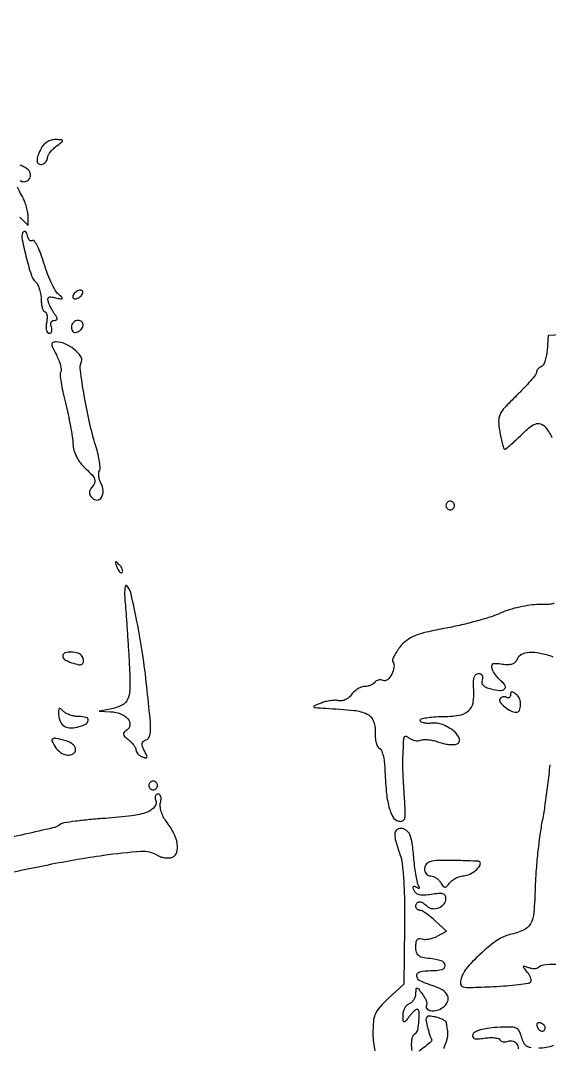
# Model space of a CAD drawing. Extents: x 0 to 4160, y 0 to 3120.
# Drawn here: x 1994.2 to 2117, y 2051.4 to 2289.6 of the extents above; entities that cross this region are included whole.
import ezdxf

# ---------------------------------------------------------------- set-up
doc = ezdxf.new("R2010")
doc.units = 0

msp = doc.modelspace()

# ---------------------------------------------------------------- linework, layer by layer
for points in [[(4159.499279, 606.274193, 0.000001), (4159.667734, 974.478125, 0.000057)], [(757.647081, 3119.740147, 0.000002), (520.492565, 3119.487217, 0.4139)], [(1964.75, 0.149832, 0.000016), (2717.930904, 0.232101, 0.000028), (3351.473438, 0.357111)], [(1994, 2252.5, 0.137964), (1995.032622, 2252.203762, 0.172022), (1995.969051, 2252.530311, 0.175155), (1996.479657, 2253.367326, 0.142804), (1996.392398, 2254.419811, 0.128776), (1995.989042, 2254.981772, 0.045026), (1995.162497, 2255.549811, 0.041106), (1994.097971, 2256.037972, 0.037617)], [(1994, 2244), (1996, 2242), (1995.964565, 2244.25, 0.047186), (1995.849538, 2245.290998, 0.023687), (1995.519732, 2246.573438, 0.023286), (1995.04989, 2247.878189, 0.031787), (1994.5, 2249, -0.017039), (1993.469466, 2250.954404, -0.077471)], [(2122.956119, 2216.799996), (2116.736631, 2216.5), (2116.467519, 2213.033068, -0.028653), (2116.283912, 2211.678833, -0.037719), (2115.954567, 2210.476916, -0.041551), (2115.541269, 2209.565922, -0.187162), (2115.099203, 2209.199734, 0.06857), (2114.678999, 2208.992237, 0.06538), (2114.322891, 2208.675992, 0.070144), (2114.082049, 2208.30352, 0.108909), (2114, 2207.931302, -0.169503), (2113.811327, 2207.390743, -0.009183), (2112.643901, 2205.976236, -0.013467), (2111.152183, 2204.326999, -0.009355), (2109.383492, 2202.542442, 0.011329), (2106.633529, 2199.745818, 0.078247), (2105.553143, 2198.160346, 0.11778), (2105.225551, 2196.604298, 0.039443), (2105.472677, 2194.277807, 0.00663), (2105.768054, 2192.805028, 0.009466), (2106.072166, 2191.506918, 0.00592), (2106.359069, 2190.432285, 0.126731), (2106.522518, 2190.15, 0.376067), (2106.779767, 2190.130821, 0.009678), (2107.765547, 2190.902786, 0.015859), (2108.94086, 2191.924132, 0.009566), (2110.270833, 2193.204167, -0.030174), (2112.876032, 2195.512568, -0.180941), (2114.573737, 2196.050276, -0.21862), (2116.013316, 2195.297621, -0.045365), (2117.588633, 2192.828602, 0.031037)], [(2118.158745, 2154.298976, -0.07467), (2116.960726, 2154.058234, -0.012312), (2114.59609, 2154, 0.033826), (2112.52017, 2153.859397, 0.020369), (2110.089471, 2153.427155, 0.020355), (2107.697385, 2152.7974, 0.03327), (2105.739102, 2152.04989, -0.029997), (2103.537515, 2151.192968, -0.010257), (2100.254058, 2150.21065, -0.010154), (2096.57713, 2149.272264, -0.011552), (2093.019392, 2148.5271, 0.009952), (2088.450917, 2147.585491, 0.040114), (2085.735281, 2146.735468, 0.063997), (2083.884657, 2145.697013, 0.064712), (2082.364578, 2144.227705, 0.022554), (2081.566018, 2143.127931, 0.032037), (2080.96692, 2142.078876, 0.033173), (2080.606616, 2141.198625, 0.222509), (2080.659733, 2140.741546, -0.175205), (2080.92989, 2139.453126, -0.082846), (2080.412066, 2137.811285, -0.093432), (2079.453223, 2136.568549, -0.280456), (2078.441683, 2136.384005, 0.071096), (2077.87085, 2136.514326, 0.074241), (2077.295111, 2136.476441, 0.081631), (2076.802865, 2136.281645, 0.119946), (2076.473008, 2135.956326, -0.105247), (2076.122284, 2135.589746, -0.05141), (2075.550269, 2135.280921, -0.047782), (2074.863598, 2135.070894, -0.050376), (2074.161742, 2135, 0.089026), (2073.404674, 2134.864125, 0.048179), (2072.55035, 2134.449908, 0.045939), (2071.735493, 2133.843782, 0.053779), (2071.091786, 2133.127347, -0.063089), (2070.453769, 2132.443216, -0.060928), (2069.658174, 2131.930404, -0.065945), (2068.832363, 2131.657527, -0.11126), (2068.106771, 2131.68233, 0.06894), (2067.304911, 2131.777486, 0.029123), (2066.221665, 2131.693066, 0.028131), (2065.05749, 2131.466453, 0.032779), (2063.985744, 2131.118369, 0.005891), (2062.38447, 2130.457627, 0.50689), (2062.333242, 2130.238218, 0.20194), (2062.658586, 2130.075663, 0.00258), (2065, 2129.935763, -0.010975), (2071.689683, 2129.423215, -0.085419), (2074.695336, 2128.595126, -0.192563), (2076.106106, 2127.083991, -0.101285), (2076.544321, 2124.511288, 0.03057), (2076.582263, 2123.154326, 0.040808), (2076.791484, 2121.940199, 0.046212), (2077.123548, 2121.014953, 0.194253), (2077.547039, 2120.620323, -0.205122), (2077.989528, 2120.190363, -0.034092), (2078.379365, 2119.040882, -0.032612), (2078.673373, 2117.541345, -0.023683), (2078.811105, 2115.845732, 0.014292), (2079.138445, 2110.596091, 0.040924), (2079.765985, 2106.99769, 0.064075), (2080.687321, 2104.707167, 0.20391), (2081.965139, 2103.719367, 0.156544), (2082.911331, 2103.771261, 0.252056), (2083.425953, 2104.368037, 0.066273), (2083.557582, 2105.904959, 0.005631), (2083.326566, 2109.871393, -0.002899), (2083.157822, 2112.519364, -0.003561), (2083.032233, 2114.993472, -0.002963), (2082.953855, 2117.073185, -0.02565), (2082.971973, 2118, 0.004567), (2083.01734, 2118.734349, 0.001876), (2083.06603, 2119.731045, 0.001856), (2083.110308, 2120.801282, 0.00238), (2083.142713, 2121.786537, -0.024532), (2083.227752, 2122.886291, -0.176453), (2083.467375, 2123.351624, -0.305312), (2083.858576, 2123.412072, -0.063431), (2084.476764, 2123.019284, 0.07288), (2085.070355, 2122.657615, 0.055484), (2085.800718, 2122.438977, 0.056161), (2086.550433, 2122.388063, 0.080677), (2087.200803, 2122.523561, -0.086993), (2087.943472, 2122.668593, -0.032331), (2089.010383, 2122.620197, -0.030852), (2090.19224, 2122.415312, -0.032508), (2091.318867, 2122.068866, 0.035427), (2092.455987, 2121.726442, 0.032022), (2093.669173, 2121.533584, 0.033497), (2094.779926, 2121.503966, 0.081706), (2095.579303, 2121.668805, 0.413309), (2096.107784, 2122.850521, 0.132035), (2094.857478, 2124.580317, 0.076013), (2092.229168, 2126.122558, 0.12267), (2089.671628, 2126.469383, -0.032116), (2088.647922, 2126.423157, -0.052166), (2087.784791, 2126.530144, -0.071058), (2087.192368, 2126.759541, -0.271243), (2087, 2127.088056, -0.33331), (2087.267524, 2127.444786, -0.026496), (2088.489732, 2127.732116, -0.027573), (2090.127363, 2127.934212, -0.016915), (2092.071429, 2128, 0.037651), (2095.985612, 2128.295165, 0.139886), (2098.213019, 2129.31266, 0.172717), (2099.30252, 2131.205535, 0.064939), (2099.459216, 2134.304778, -0.020969), (2099.395088, 2136.025611, -0.070807), (2099.558464, 2137.136185, -0.134509), (2099.946558, 2137.762343, -0.189348), (2100.551624, 2138, -0.10697), (2101.056227, 2137.890795, -0.158583), (2101.387449, 2137.58787, -0.141816), (2101.499048, 2137.119048, -0.079755), (2101.377694, 2136.541872, 0.136607), (2101.313297, 2135.865144, 0.150803), (2101.613975, 2135.281927, 0.099473), (2102.322168, 2134.800391, 0.038255), (2103.455649, 2134.421775, 0.039633), (2105.507888, 2134.076506, 0.189487), (2106.625762, 2134.40654, 0.380831), (2106.766815, 2135.175408, 0.086679), (2105.816736, 2136.260332, -0.037335), (2105.18885, 2136.84912, -0.026438), (2104.573579, 2137.594565, -0.026822), (2104.059048, 2138.373895, -0.049848), (2103.743421, 2139.061589, -0.092657), (2103.634136, 2139.805392, -0.276932), (2103.904456, 2140.218686, -0.130514), (2104.62019, 2140.357589, -0.019466), (2106.092165, 2140.199781, 0.035692), (2107.438721, 2140.099446, 0.082704), (2108.435754, 2140.262405, 0.111916), (2109.137622, 2140.692674, 0.108304), (2109.595469, 2141.388191, -0.187573), (2110.569071, 2142.460381, -0.100469), (2112.321817, 2142.931245, -0.06726), (2114.787492, 2142.75307, -0.032255), (2117.850777, 2141.902175, -0.022686)], [(2117.124796, 2116.815534, -0.005589), (2116.595227, 2112.0875, -0.005636), (2115.983524, 2107.549559, -0.011446), (2115.380969, 2104, 0.013829), (2114.80912, 2100.531237, 0.007651), (2114.29332, 2096.26895, 0.007624), (2113.902379, 2091.931061, 0.012167), (2113.715227, 2088.213447, -0.014165), (2113.405068, 2082.506515, -0.103775), (2112.62869, 2079.89942, -0.16523), (2111.019308, 2078.408957, -0.05127), (2107.842235, 2077.366315, 0.099813), (2105.013595, 2076.124707, 0.029865), (2101.311196, 2073.177579, 0.029616), (2097.997419, 2069.824945, 0.106308), (2096.540298, 2067.210976, 0.100105), (2096.412392, 2065.898801, 0.313992), (2096.960008, 2065.262799, 0.071575), (2098.554057, 2065.089101, 0.003409), (2103.936851, 2065.310933, 0.006844), (2107.084608, 2065.505379, 0.010113), (2109.838782, 2065.769503, 0.005736), (2112.131372, 2066.062944, 0.163079), (2112.659125, 2066.325791, 0.211292), (2112.79936, 2066.688492, 0.067458), (2112.692103, 2067.27054, 0.053735), (2112.379759, 2067.961949, 0.037854), (2111.892501, 2068.663065, -0.006629), (2111.086538, 2069.680872, -0.226192), (2111.023608, 2069.973815, -0.435424), (2111.211097, 2070.080212, -0.013236), (2112.152234, 2069.756132, 0.043965), (2112.832485, 2069.567699, 0.049111), (2113.510182, 2069.510494, 0.055296), (2114.087602, 2069.582703, 0.138503), (2114.454877, 2069.78821, -0.171481), (2115.639783, 2070.354371, -0.020783), (2118.565604, 2070.543405, -0.017294)], [(1981.314007, 2089.549409, -0.004255), (2000.690193, 2093.610608, -0.014256), (2013.478789, 2095.800419, -0.016424), (2022.252567, 2096.753751, -0.159747), (2025.833237, 2095.872072, 0.058193), (2026.689401, 2095.466921, 0.045957), (2027.6871, 2095.229222, 0.047359), (2028.66896, 2095.182656, 0.079957), (2029.473604, 2095.351497, 0.234713), (2030.500485, 2096.468673, 0.113799), (2030.611072, 2098.455347, 0.076594), (2029.752445, 2101.012848, 0.047466), (2028.034739, 2103.682966, -0.04789), (2027.358771, 2104.735692, -0.044741), (2026.877257, 2105.921635, -0.047667), (2026.642758, 2107.072545, -0.090626), (2026.71336, 2108.011888, 0.049959), (2026.833051, 2108.773188, 0.083483), (2026.76175, 2109.415992, 0.121552), (2026.519003, 2109.840977, 0.205292), (2026.148016, 2110, 0.141469), (2025.776613, 2109.89277, 0.152592), (2025.532585, 2109.606438, 0.120674), (2025.461317, 2109.172456, 0.072373), (2025.576894, 2108.660214, -0.264732), (2025.331495, 2107.049407, -0.138237), (2023.635311, 2105.819716, -0.057563), (2020.036479, 2104.948326, -0.013739), (2013.896967, 2104.362801, 0.006669), (2010.224237, 2104.064872, 0.009451), (2006.966609, 2103.694587, 0.006045), (2004.261264, 2103.301822, 0.12161), (2003.5, 2102.981492, -0.104498), (2001.663435, 2102.13456, -0.001254), (1988.743971, 2099.227357, -0.004285)], [(2085.165446, 2050.477895, -0.063378), (2085.019208, 2051.963426, -0.05716), (2085.251396, 2053.57998, -0.192416), (2085.875, 2054.422746, 0.210775), (2086.461761, 2055.277195, 0.030455), (2086.732495, 2057.424956, 0.02961), (2086.743589, 2059.518342, 0.398512), (2086.235243, 2060, 0.17006), (2085.961531, 2059.904133, 0.021422), (2085.481466, 2059.485938, 0.02319), (2084.9384, 2058.920204, 0.017322), (2084.392046, 2058.25, -0.008569), (2083.54935, 2057.178523, -0.300724), (2083.259414, 2057.08789, -0.319701), (2083.075931, 2057.319169, -0.009241), (2083.031803, 2058.643011, -0.06512), (2083.131596, 2059.505306, -0.062557), (2083.449967, 2060.325597, -0.067498), (2083.928681, 2060.982213, -0.110353), (2084.5, 2061.361626, 0.091947), (2085.075904, 2061.714547, 0.065425), (2085.568717, 2062.291429, 0.063684), (2085.907608, 2062.994589, 0.076161), (2086.031803, 2063.718615, -0.015155), (2086.082904, 2064.778886, -0.414316), (2086.275961, 2064.94374, -0.207636), (2086.585712, 2064.77921, -0.006286), (2087.49977, 2063.602678, -0.032191), (2088.01561, 2062.821436, -0.04163), (2088.378283, 2062.043001, -0.047109), (2088.555566, 2061.3729, -0.181469), (2088.473711, 2060.957463, 0.33051), (2088.539224, 2060.18712, 0.183202), (2089.417386, 2059.724168, 0.095557), (2090.930336, 2059.82685, 0.093539), (2092.309263, 2060.484188, 0.131861), (2093.387292, 2061.82491, 0.222879), (2093.353951, 2063.238403, 0.14835), (2092.114635, 2064.550907, 0.056925), (2089.784728, 2065.55192, -0.039783), (2087.027514, 2066.626378, -0.265298), (2086.225497, 2067.796077, -0.376986), (2086.916031, 2068.726189, -0.052835), (2089.5, 2069, 0.053994), (2092.116929, 2069.283424, 0.385204), (2092.79569, 2070.234881, 0.300169), (2091.921818, 2071.274616, 0.047585), (2089.172988, 2071.813358, -0.030108), (2087.516577, 2072.078353, -0.123013), (2086.612367, 2072.530441, -0.15743), (2086.148778, 2073.286454, -0.059514), (2086, 2074.531974, -0.035932), (2086.076966, 2075.601582, -0.127968), (2086.341076, 2076.229374, -0.208913), (2086.789907, 2076.478152, -0.115669), (2087.421859, 2076.391612, 0.092705), (2088.119695, 2076.263527, 0.041049), (2089.056623, 2076.343743, 0.038773), (2090.063938, 2076.595559, 0.042256), (2090.990361, 2076.994841), (2093.137002, 2078.143689), (2090.516979, 2080.571845, 0.016634), (2089.444325, 2081.501578, 0.020853), (2088.387973, 2082.286729, 0.019547), (2087.466473, 2082.862397, 0.130559), (2086.948478, 2083, -0.104576), (2086.586574, 2083.07653, -0.099084), (2086.278615, 2083.29375, -0.096548), (2086.072218, 2083.61828, -0.093764), (2086, 2084, -0.170215), (2086.240374, 2084.68563, -0.231205), (2086.824188, 2084.961887, -0.135205), (2087.687717, 2084.712424, -0.058915), (2088.632783, 2083.967217, 0.173729), (2089.833712, 2083.399825, 0.121222), (2091.330161, 2083.616686, 0.121973), (2092.548482, 2084.501123, 0.17684), (2093, 2085.737831, 0.140477), (2092.800871, 2086.432604, 0.186292), (2092.279699, 2086.824037, 0.090347), (2091.296416, 2086.918342, 0.019074), (2089.578006, 2086.706372, -0.024639), (2087.93806, 2086.522578, -0.07245), (2086.809054, 2086.615715, -0.114173), (2086.057209, 2086.98291, -0.131426), (2085.58946, 2087.627467, -0.034839), (2085.40569, 2088.22844, -0.220944), (2085.469927, 2088.533115, -0.322606), (2085.712461, 2088.609196, -0.05842), (2086.165963, 2088.397429, 0.030734), (2086.599658, 2088.164915, 0.277591), (2086.804787, 2088.187751, 0.342398), (2086.851867, 2088.365726, 0.038121), (2086.645823, 2088.764053, -0.083717), (2086.364024, 2089.456427, -0.01116), (2086.053869, 2091.009058, -0.012658), (2085.771591, 2092.882707, -0.010329), (2085.561952, 2094.89976, 0.013417), (2085.152011, 2098.620434, 0.069503), (2084.590956, 2100.606261, 0.14678), (2083.726692, 2101.620734, 0.144417), (2082.440983, 2102, 0.190403), (2081.514433, 2101.633892, 0.202051), (2081.11777, 2100.744366, 0.075953), (2081.341835, 2099.042264, 0.013787), (2082.316605, 2096, -0.055682), (2082.833874, 2093.754389, -0.013094), (2083.17683, 2089.909433, -0.01189), (2083.367723, 2085.016677, -0.007003), (2083.374819, 2079.164531), (2083.204214, 2065.829062), (2079.602107, 2062.529661, 0.023707), (2077.603715, 2060.516937, 0.08072), (2076.604711, 2058.96971, 0.080948), (2076.148481, 2057.188134, 0.023927), (2076.031803, 2054.36513, 0.026616), (2076.151925, 2052.357353, 0.025991), (2076.484828, 2050.35746, 0.026965)], [(2092.580848, 2050.939648, -0.095166), (2092.814561, 2051.812657, 0.033134), (2093.113593, 2052.550405, 0.027172), (2093.336008, 2053.37153, 0.027991), (2093.45724, 2054.151389, 0.062593), (2093.441212, 2054.75, -0.000665), (2093.358859, 2055.293196, -0.000497), (2093.26945, 2055.892318, -0.000502), (2093.18633, 2056.457018, -0.001144), (2093.125, 2056.883423, 0.192613), (2092.911306, 2057.255673, 0.047297), (2092.307204, 2057.646796, 0.041563), (2091.476515, 2057.995047, 0.031263), (2090.516546, 2058.241588, 0.02507), (2089.088048, 2058.441081, 0.240102), (2088.534948, 2058.21846, 0.220191), (2088.36181, 2057.623954, 0.021205), (2088.657223, 2056.108165, 0.008292), (2088.921358, 2055.080011, 0.010786), (2089.199, 2054.148319, 0.008609), (2089.459799, 2053.382944, 0.090986), (2089.625133, 2053.098877, -0.39978), (2089.597867, 2052.575659, -0.022148), (2088.243825, 2051.402824, -0.027067), (2086.740999, 2050.340343, -0.130458)], [(2112.78623, 2051.109029, -0.112212), (2111.734172, 2051.488876, -0.135708), (2111.060418, 2052.24015, -0.053897), (2110.576517, 2053.551154, 0.060001), (2110.027169, 2054.985498, 0.180405), (2109.257355, 2055.671936, 0.096759), (2107.908777, 2055.914995, 0.010983), (2104.796712, 2055.801154, 0.01956), (2102.636191, 2055.589519, 0.036846), (2100.923341, 2055.223691, 0.045922), (2099.713217, 2054.746156, 0.19871), (2099.219525, 2054.172766, 0.163001), (2099.222176, 2053.599007, 0.239042), (2099.576364, 2053.252985, 0.096229), (2100.404113, 2053.159392, 0.019263), (2101.886273, 2053.334796, -0.027961), (2103.114225, 2053.458508, -0.037077), (2104.236425, 2053.425259, -0.040642), (2105.12032, 2053.259865, -0.189988), (2105.527377, 2052.955704, 0.129831), (2105.835426, 2052.663501, 0.080692), (2106.307907, 2052.496499, 0.071433), (2106.868246, 2052.476266, 0.06506), (2107.430874, 2052.611848, -0.168689), (2108.573934, 2052.64864, -0.173876), (2109.476747, 2051.967482, -0.174714), (2109.738396, 2050.870718, -0.170023)], [(2117.956848, 2051.612126, -0.089302), (2114.556886, 2051, -0.030759)]]:
    msp.add_lwpolyline(points, format="xyb")
for points in [[(1999.035184, 2260.065741, 0.034931), (1998.243093, 2258.299455, 0.102347), (1998.047713, 2256.986688, 0.250667), (1998.444989, 2256.334993, 0.216773), (1999.25, 2256.25, 0.07483), (1999.727795, 2256.493384, 0.067238), (2000.132812, 2256.874334, 0.070385), (2000.406457, 2257.329604, 0.100501), (2000.5, 2257.790286, -0.12435), (2000.63512, 2258.325191, -0.038622), (2001.0875, 2259.02777, -0.035926), (2001.734612, 2259.763961, -0.03271), (2002.5, 2260.42515, 0.004888), (2003.84172, 2261.459744, 0.266686), (2003.95693, 2261.745771, 0.362106), (2003.758515, 2261.926082, 0.007109), (2002.285184, 2261.968197, 0.078032), (2001.361185, 2261.836675, 0.05818), (2000.416885, 2261.422469, 0.058305), (1999.595592, 2260.803195, 0.079379)], [(1994.897508, 2240.570553, 0.246919), (1994.505546, 2239.285165, 0.012799), (1995.454038, 2234.915965, 0.017219), (1996.646837, 2230.668892, 0.119861), (1997.760364, 2228.839636, -0.085158), (1998.236425, 2228.166402, -0.036977), (1998.635857, 2227.141643, -0.035213), (1998.908548, 2225.962947, -0.039259), (1999, 2224.8, 0.029137), (1999.062569, 2223.727225, 0.04551), (1999.253015, 2222.8225, 0.057246), (1999.529739, 2222.190655, 0.266993), (1999.861328, 2222, -0.285831), (2000.156008, 2221.816555, -0.076393), (2000.329256, 2221.265625, -0.053628), (2000.365641, 2220.458177, -0.031701), (2000.244751, 2219.5, 0.037985), (2000.133387, 2218.518242, 0.068938), (2000.214415, 2217.715838, 0.104273), (2000.465538, 2217.190747, 0.233328), (2000.852038, 2217, 0.161837), (2001.217533, 2217.121483, 0.151524), (2001.449371, 2217.440625, 0.110442), (2001.501754, 2217.926024, 0.063564), (2001.361626, 2218.5, -0.072318), (2001.231413, 2219.076815, -0.122785), (2001.31306, 2219.562028, -0.154295), (2001.591157, 2219.880882, -0.137709), (2002.015456, 2220, 0.07969), (2002.498804, 2220.077528, 0.26761), (2002.704508, 2220.307504, 0.179515), (2002.647838, 2220.686403, 0.038727), (2002.277679, 2221.25, -0.026761), (2001.865165, 2221.846508, -0.014854), (2001.42409, 2222.613627, -0.01478), (2001.022472, 2223.419068, -0.02306), (2000.730053, 2224.136815, -0.055673), (2000.545651, 2224.926022, -0.275339), (2000.723795, 2225.325945, -0.186316), (2001.240184, 2225.455585, -0.027167), (2002.324818, 2225.261841, 0.00637), (2003.629913, 2224.972267, 0.298923), (2003.871009, 2225.067262, 0.374463), (2003.847473, 2225.297039, 0.007901), (2002.933946, 2226.125026, -0.086281), (2002.220156, 2227.011069, -0.018134), (2001.316124, 2228.791909, -0.018502), (2000.407599, 2230.962043, -0.016595), (1999.625608, 2233.272962, 0.015368), (1998.895327, 2235.448634, 0.026869), (1998.140738, 2237.1929, 0.027038), (1997.448672, 2238.412663, 0.409367), (1997.017344, 2238.510719, -0.177404), (1996.662111, 2238.437814, -0.146385), (1996.310076, 2238.603305, -0.102174), (1996.013952, 2239.003524, -0.058265), (1995.825682, 2239.577469, 0.04244), (1995.657944, 2240.149158, 0.095639), (1995.418687, 2240.529993, 0.180848), (1995.153133, 2240.662006, 0.227344)], [(2006.5, 2226, 0.076764), (2006.338175, 2225.617617, 0.154201), (2006.357263, 2225.29375, 0.186277), (2006.550471, 2225.079239, 0.117858), (2006.881966, 2225, 0.085235), (2007.310186, 2225.073533, 0.053414), (2007.769763, 2225.29375, 0.051777), (2008.189439, 2225.617474, 0.064269), (2008.5, 2226, 0.076764), (2008.661825, 2226.382383, 0.154201), (2008.642737, 2226.70625, 0.186277), (2008.449529, 2226.920761, 0.117858), (2008.118034, 2227, 0.085235), (2007.689814, 2226.926467, 0.053414), (2007.230237, 2226.70625, 0.051777), (2006.810561, 2226.382526, 0.064269)], [(2006, 2218.416667, 0.077096), (2006.089234, 2217.841384, 0.119977), (2006.348828, 2217.414714, 0.144529), (2006.735738, 2217.204183, 0.134046), (2007.1875, 2217.229167, 0.113253), (2008.250696, 2217.877068, 0.165501), (2008.742973, 2218.846361, 0.244413), (2008.459866, 2219.653027, 0.190724), (2007.583333, 2220, 0.099038), (2006.979073, 2219.879125, 0.097945), (2006.465104, 2219.534896, 0.097945), (2006.120875, 2219.020927, 0.099038)], [(2002.515187, 2211.970632, -0.024364), (2003.074786, 2210.745709, -0.031401), (2003.460405, 2209.570387, -0.032612), (2003.649012, 2208.584635, -0.170993), (2003.533121, 2208.053591, 0.165719), (2003.388668, 2207.422799, 0.011197), (2003.623309, 2205.566365, 0.015105), (2004.027547, 2203.323611, 0.010699), (2004.610534, 2200.832959, -0.008825), (2005.242677, 2198.177189, -0.008195), (2005.797608, 2195.43454, -0.008206), (2006.211064, 2192.979392, -0.027171), (2006.36828, 2191.348454, 0.056884), (2006.607814, 2189.819632, 0.051433), (2007.189449, 2188.328173, 0.048171), (2008.106348, 2186.900445, 0.038981), (2009.341611, 2185.561301, -0.018102), (2010.810004, 2184.096991, -0.096162), (2011.408636, 2183.139727, -0.172779), (2011.429179, 2182.316265, -0.094148), (2010.933992, 2181.420465, 0.041852), (2010.372772, 2180.615887, 0.127418), (2010.19518, 2179.97902, 0.143404), (2010.35805, 2179.382156, 0.058602), (2010.884022, 2178.715978, 0.217598), (2012.035809, 2178.286537, 0.250056), (2013.019217, 2178.90541, 0.147336), (2013.381596, 2180.478073, 0.106728), (2012.88398, 2182.216785, -0.045049), (2012.556265, 2182.988976, -0.046425), (2012.376224, 2183.799652, -0.050899), (2012.358688, 2184.528725, -0.119543), (2012.526659, 2185.043136, 0.155684), (2012.68892, 2185.69299, 0.020006), (2012.537643, 2187.139371, 0.021817), (2012.205098, 2188.888825, 0.016593), (2011.69461, 2190.772469, -0.018825), (2010.233458, 2196.260859, -0.013261), (2008.989408, 2202.525721, -0.00862), (2008.092932, 2208.367689, -0.12602), (2008.331647, 2210.421875, 0.258143), (2008.15064, 2211.717113, 0.065178), (2006.608808, 2213.293632, 0.0608), (2004.499112, 2214.57234, 0.10626), (2002.509503, 2215, 0.076676), (2001.716522, 2214.877676, 0.327667), (2001.45049, 2214.513883, 0.110819), (2001.615403, 2213.785358, 0.008475)], [(2093, 2177, 0.099038), (2093.076342, 2176.618362, 0.097945), (2093.29375, 2176.29375, 0.097945), (2093.618362, 2176.076342, 0.099038), (2094, 2176, 0.099038), (2094.381638, 2176.076342, 0.097945), (2094.70625, 2176.29375, 0.097945), (2094.923658, 2176.618362, 0.099038), (2095, 2177, 0.099038), (2094.923658, 2177.381638, 0.097945), (2094.70625, 2177.70625, 0.097945), (2094.381638, 2177.923658, 0.099038), (2094, 2178, 0.099038), (2093.618362, 2177.923658, 0.097945), (2093.29375, 2177.70625, 0.097945), (2093.076342, 2177.381638, 0.099038)], [(2016.564293, 2162.706872, 0.036269), (2016.866277, 2162.059266, 0.070189), (2017.210949, 2161.604915, 0.120343), (2017.538684, 2161.40751, 0.278911), (2017.806872, 2161.473539, 0.20742), (2017.927901, 2161.779789, 0.082976), (2017.837219, 2162.231185, 0.063152), (2017.558688, 2162.753423, 0.043285), (2017.124088, 2163.266667, 0.011214), (2016.463552, 2163.893514, 0.400052), (2016.270328, 2163.888819, 0.286372), (2016.21821, 2163.663782, 0.008399)], [(2018.497711, 2154.423425, -0.004153), (2018.700949, 2151.942727, -0.001482), (2018.95113, 2148.398711, -0.00147), (2019.202655, 2144.50877, -0.001737), (2019.416988, 2140.827506, -0.011819), (2019.604107, 2134.802593, -0.096868), (2019.098792, 2132.113143, -0.185791), (2017.733185, 2130.636198, -0.068941), (2015, 2129.732), (2012.5, 2129.272364), (2015.127555, 2129.136182, -0.08172), (2017.400473, 2128.640166, -0.115524), (2019.094601, 2127.461226, -0.194601), (2019.596764, 2126.078693, -0.243061), (2018.935698, 2124.904781, 0.046808), (2018.236436, 2124.345531, 0.239264), (2018.078766, 2123.889604, 0.173084), (2018.338244, 2123.390612, 0.023648), (2019.25, 2122.620754, -0.033929), (2019.919687, 2122.031304, -0.036511), (2020.485938, 2121.370128, -0.039274), (2020.880814, 2120.735676, -0.120126), (2021, 2120.246746, 0.125518), (2021.111783, 2119.808474, 0.064082), (2021.447422, 2119.345661, 0.057492), (2021.940629, 2118.929818, 0.054863), (2022.523139, 2118.629494, 0.035728), (2023.288391, 2118.396976, 0.388022), (2023.545682, 2118.543174, 0.190328), (2023.519543, 2118.961808, 0.013221), (2022.980015, 2120.037342, -0.031443), (2022.517711, 2121.049291, -0.125562), (2022.439541, 2121.721023, -0.184566), (2022.70105, 2122.200864, -0.0853), (2023.321323, 2122.569809, 0.200494), (2024.106927, 2123.319705, 0.099583), (2024.405124, 2124.689191, 0.028425), (2024.293184, 2127.421314, 0.002021), (2023.518802, 2135, 0.010719), (2022.532644, 2142.704515, 0.011841), (2021.243534, 2150.106726, 0.007981), (2019.876301, 2156.457032, 0.124009), (2018.865579, 2158.423425, 0.566044), (2018.593309, 2158.373627, 0.067109), (2018.422391, 2157.629337, 0.031675), (2018.383287, 2156.251823, 0.013776)], [(2004, 2142.067388, 0.263061), (2004.449228, 2141.272628, 0.047127), (2006.043276, 2140.507174, 0.04709), (2007.764753, 2140.050363, 0.242246), (2008.675496, 2140.342163, 0.145181), (2008.827316, 2140.622027, 0.073368), (2008.852492, 2141.026079, 0.063097), (2008.754212, 2141.486566, 0.054373), (2008.541119, 2141.933469, 0.175226), (2007.592782, 2142.685244, 0.073603), (2005.966581, 2142.975157, 0.085662), (2004.509822, 2142.76775, 0.325425)], [(2108, 2133.063428, -0.085618), (2107.929656, 2132.65564, -0.164457), (2107.726548, 2132.398023, -0.18004), (2107.423803, 2132.330037, -0.104936), (2107.069098, 2132.457295, 0.1029), (2106.668217, 2132.602945, 0.098773), (2106.236249, 2132.579818, 0.096989), (2105.839939, 2132.391414, 0.095306), (2105.54109, 2132.066485, 0.319673), (2105.589888, 2131.319551, 0.051543), (2106.683582, 2130.229451, 0.050583), (2108.106548, 2129.297824, 0.120224), (2109.32727, 2129, 0.285966), (2110.039971, 2129.443919, 0.107586), (2110.334328, 2130.634805, 0.08765), (2110.125188, 2132.048405, 0.139988), (2109.440559, 2133.049332, 0.019782), (2108.712177, 2133.606698, 0.152113), (2108.307808, 2133.736985, 0.330642), (2108.077306, 2133.569321, 0.075964)], [(2003.015313, 2128.95, 0.077419), (2003.319075, 2127.126774, 0.147435), (2004.165882, 2125.921303, 0.149205), (2005.529556, 2125.393277, 0.079947), (2007.344857, 2125.550418, 0.045649), (2009.285567, 2126.230678, 0.254928), (2009.923765, 2127.082142, 0.383594), (2009.458348, 2127.779378, 0.062491), (2007.7, 2128, -0.045545), (2006.73134, 2128.088418, -0.037078), (2005.723125, 2128.3525, -0.038434), (2004.825061, 2128.739764, -0.075503), (2004.2, 2129.2, 0.022367), (2003.580481, 2129.76644, 0.229907), (2003.25319, 2129.847917, 0.317441), (2003.057532, 2129.637074, 0.035981)], [(2002.232073, 2121, 0.104395), (2003.503448, 2119.679067, 0.117502), (2005.148593, 2119.055042, 0.179923), (2006.446895, 2119.355502, 0.251973), (2007, 2120.383369, 0.141996), (2006.83367, 2120.957242, 0.070954), (2006.339062, 2121.537497, 0.061522), (2005.610527, 2122.036293, 0.053959), (2004.75, 2122.369714, 0.010054), (2002.416113, 2122.945135, 0.181927), (2001.667715, 2122.84097, 0.395793), (2001.503716, 2122.344148, 0.030843)], [(2024, 2112, 0.099038), (2024.076342, 2111.618362, 0.097945), (2024.29375, 2111.29375, 0.097945), (2024.618362, 2111.076342, 0.099038), (2025, 2111, 0.099038), (2025.381638, 2111.076342, 0.097945), (2025.70625, 2111.29375, 0.097945), (2025.923658, 2111.618362, 0.099038), (2026, 2112, 0.099038), (2025.923658, 2112.381638, 0.097945), (2025.70625, 2112.70625, 0.097945), (2025.381638, 2112.923658, 0.099038), (2025, 2113, 0.099038), (2024.618362, 2112.923658, 0.097945), (2024.29375, 2112.70625, 0.097945), (2024.076342, 2112.381638, 0.099038)], [(2089.23576, 2094.245253, 0.17047), (2088.327878, 2093.54145, 0.161296), (2088.033518, 2092.406752, 0.179523), (2088.481884, 2091.40617, 0.201216), (2089.45031, 2091, -0.092062), (2090.069794, 2090.884963, -0.05623), (2090.731565, 2090.540814, -0.053845), (2091.333097, 2090.034682, -0.063465), (2091.775424, 2089.436812, 0.028278), (2092.323311, 2088.575879, 0.241409), (2092.717802, 2088.373624, 0.202371), (2093.15885, 2088.559758, 0.019846), (2093.947559, 2089.436812, -0.055432), (2094.567779, 2090.035006, -0.043217), (2095.35658, 2090.540814, -0.04446), (2096.185423, 2090.886316, -0.076671), (2096.922445, 2091, 0.101546), (2098.183936, 2091.258868, 0.055497), (2099.563401, 2092.040799, 0.056695), (2100.658781, 2093.040633, 0.182392), (2100.997836, 2093.95, 0.40078), (2100.559645, 2094.405262, 0.004262), (2095.792305, 2094.565606, 0.009672), (2091.281722, 2094.591553, 0.077192)], [(2114.15, 2056.05, 0.104687), (2114.586752, 2055.305209, 0.167686), (2115.227257, 2054.955686, 0.239194), (2115.786965, 2055.130242, 0.175736), (2116.075, 2055.725, 0.149613), (2116.014704, 2056.031991, 0.073742), (2115.775469, 2056.354531, 0.062883), (2115.403407, 2056.64317, 0.053161), (2114.95, 2056.85, 0.089632), (2114.522225, 2056.911576, 0.189618), (2114.22, 2056.78, 0.189618), (2114.088424, 2056.477775, 0.089632)]]:
    msp.add_lwpolyline(points, format="xyb", close=True)

doc.saveas('drawing.dxf')
